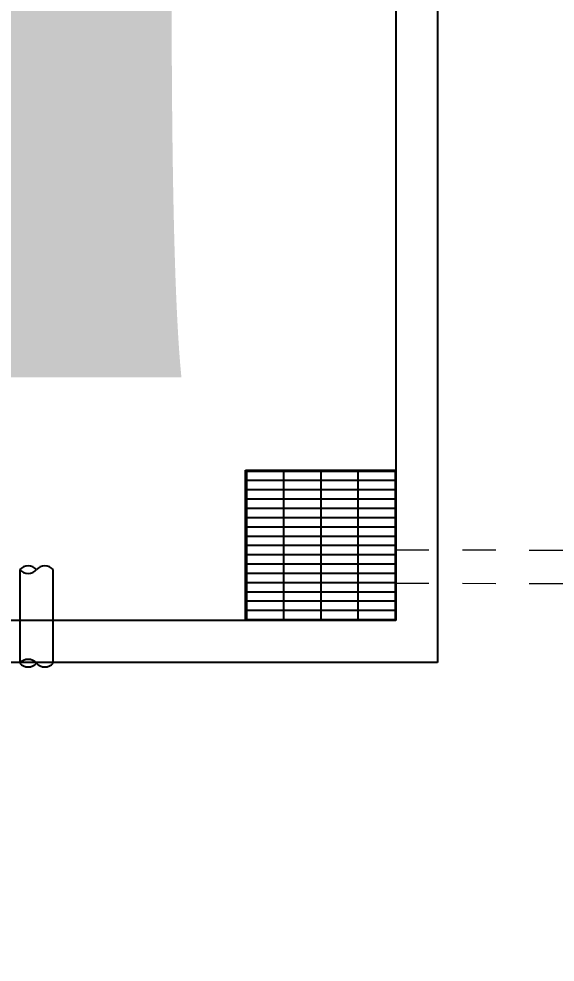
# Model space of a CAD drawing. Header units: metres. Extents: x 529524 to 529977, y 2674144 to 2674419.
# Drawn here: x 529759.636 to 529761.24, y 2674295.051 to 2674297.874 of the extents above; entities that cross this region are included whole.
import ezdxf

# ---------------------------------------------------------------- set-up
doc = ezdxf.new("R2010")
doc.units = ezdxf.units.M
doc.linetypes.add('HIDDEN', pattern=[0.375, 0.25, -0.125])
doc.layers.add('IDT', color=7, linetype='Continuous')
doc.layers.add('MMS Block Numbering', color=7, linetype='Continuous')
doc.styles.add('Adani Regular', font='Adani Regular.ttf')

# ---------------------------------------------------------------- blocks, each defined once
blk = doc.blocks.new('IDT')
at = {"layer": 'IDT', "color": 0}
for p, q in [((12.6025, 7.0104), (12.6025, 16.8104)), ((12.6025, 16.8104), (19.5525, 16.8104)), ((13.7525, 16.8129), (13.7525, 16.5329)), ((13.8525, 16.5329), (13.8525, 16.8129)), ((12.7275, 7.1354), (12.7275, 16.6854)), ((12.7275, 16.6854), (19.4275, 16.6854)), ((12.7275, 16.6854), (13.1775, 16.6854)), ((12.7275, 16.2354), (12.7275, 16.6854)), ((13.1775, 16.6854), (13.1775, 16.2354)), ((13.1775, 16.2354), (12.7275, 16.2354))]:
    blk.add_line(p, q, dxfattribs=at)
at = {"layer": 'IDT', "color": 0, "linetype": 'Continuous'}
for p, q in [((12.7288, 16.6854), (12.7288, 16.2354)), ((12.8399, 16.6854), (12.8399, 16.2354)), ((12.951, 16.6854), (12.951, 16.2354)), ((13.0622, 16.6854), (13.0622, 16.2354)), ((13.1733, 16.6854), (13.1733, 16.2354)), ((13.1775, 16.6824), (12.7275, 16.6824)), ((13.1775, 16.6546), (12.7275, 16.6546)), ((13.1775, 16.6268), (12.7275, 16.6268)), ((13.1775, 16.599), (12.7275, 16.599)), ((13.1775, 16.5712), (12.7275, 16.5712)), ((13.1775, 16.5435), (12.7275, 16.5435)), ((13.1775, 16.5157), (12.7275, 16.5157)), ((13.1775, 16.4879), (12.7275, 16.4879)), ((13.1775, 16.4601), (12.7275, 16.4601)), ((13.1775, 16.4323), (12.7275, 16.4323)), ((13.1775, 16.4045), (12.7275, 16.4045)), ((13.1775, 16.3768), (12.7275, 16.3768)), ((13.1775, 16.349), (12.7275, 16.349)), ((13.1775, 16.3212), (12.7275, 16.3212)), ((13.1775, 16.2934), (12.7275, 16.2934)), ((13.1775, 16.2656), (12.7275, 16.2656)), ((13.1775, 16.2379), (12.7275, 16.2379))]:
    blk.add_line(p, q, dxfattribs=at)
at = {"layer": 'IDT', "color": 253, "linetype": 'HIDDEN', "lineweight": 0, "ltscale": 0.3}
for p, q in [((9.8284, 16.5818), (12.7275, 16.5744)), ((9.8284, 16.4818), (12.7275, 16.4744))]:
    blk.add_line(p, q, dxfattribs=at)
at = {"layer": 'IDT', "color": 0}
for centre, start, end in [((13.7775, 16.7908), 41.4628, 138.5372), ((13.8275, 16.7908), 41.4628, 138.5372), ((13.8275, 16.835), 221.4628, 318.5372), ((13.8275, 16.5108), 41.4628, 138.5372), ((13.7775, 16.555), 221.4628, 318.5372), ((13.8275, 16.555), 221.4628, 318.5372)]:
    blk.add_arc(centre, 0.0334, start, end, dxfattribs=at)

msp = doc.modelspace()

# ---------------------------------------------------------------- block references
at = {"layer": 'IDT', "color": 8, "rotation": 180}
msp.add_blockref('IDT', (529773.4913, 2674312.7589), dxfattribs=at)

# ---------------------------------------------------------------- texts
at = {"layer": 'MMS Block Numbering', "insert": (529750.7273, 2674294.3004), "char_height": 7.5, "attachment_point": 5, "style": 'Adani Regular'}
msp.add_mtext_dynamic_manual_height_columns('A16d-\\PBL-14', width=41.53538, gutter_width=1, heights=[0], dxfattribs=at)

doc.saveas('drawing.dxf')
